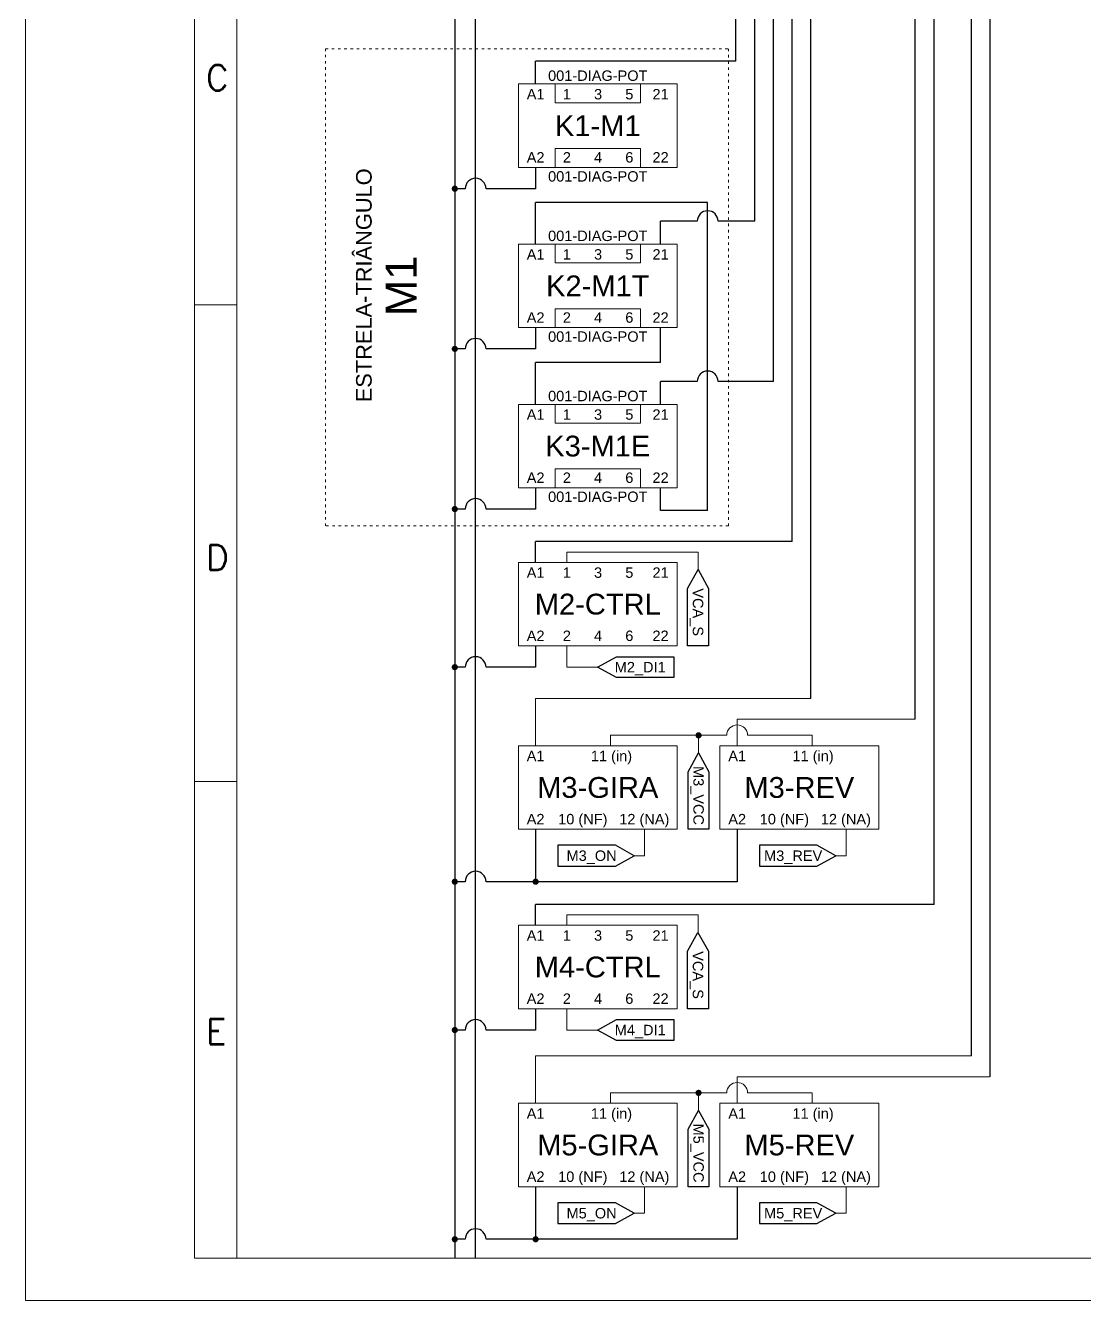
# Model space of a CAD drawing. Header units: millimetres. Extents: x 32696 to 36207, y 16706 to 17911.
# Drawn here: x 34503 to 35011, y 16706 to 17318 of the extents above; entities that cross this region are included whole.
import ezdxf
from ezdxf.enums import TextEntityAlignment as Align

# ---------------------------------------------------------------- set-up
doc = ezdxf.new("R2010")
doc.units = ezdxf.units.MM
doc.header["$LTSCALE"] = 0.1
doc.linetypes.add('ACAD_ISO03W100', pattern=[30, 12, -18])
doc.layers.get('0').update_dxf_attribs({"lineweight": 20})
for name, color, linetype, lineweight in [('ALIMENTAÇÃO', 1, 'Continuous', 25), ('ANNOTATION', 252, 'ACAD_ISO03W100', 13), ('COMANDOS', 5, 'Continuous', 25), ('GND', 7, 'Continuous', 25), ('POTENCIA', 2, 'Continuous', 25)]:
    doc.layers.add(name, color=color, linetype=linetype, lineweight=lineweight)
doc.styles.add('ROMANS', font='romans')
doc.styles.get("Standard").update_dxf_attribs({"font": 'arial.ttf'})

# ---------------------------------------------------------------- blocks, each defined once
blk = doc.blocks.new('FOLHA')
for p, q in [((36079.11, 17170.38), (36079.11, 16873.38)), ((36099.11, 17160.38), (36099.11, 16878.38)), ((36104.11, 17160.38), (36104.11, 16878.38)), ((36099.11, 16991.18), (36104.11, 16991.18)), ((36099.11, 16934.78), (36104.11, 16934.78)), ((36099.11, 16878.38), (36104.11, 16878.38)), ((36314.11, 16878.38), (36104.11, 16878.38)), ((36079.11, 16873.38), (36499.11, 16873.38))]:
    blk.add_line(p, q)
at = {"char_height": 3, "width": 4, "attachment_point": 1, "style": 'ROMANS'}
for s, insert in [('C', (36100.44, 17019.54)), ('D', (36100.44, 16962.77)), ('E', (36100.44, 16906.72))]:
    blk.add_mtext(s, dxfattribs=dict(at, insert=insert))
blk = doc.blocks.new('KX-SIMPLE-GENERAL')
blk.add_lwpolyline([(35533.55, 17413.66), (35609.84, 17413.66), (35609.84, 17373.6), (35533.55, 17373.6)], close=True)
for s, p in [('A1', (35541.84, 17406.26)), ('1', (35556.84, 17406.26)), ('3', (35571.84, 17406.26)), ('5', (35586.84, 17406.26)), ('21', (35601.84, 17406.26)), ('A2', (35541.84, 17375.93)), ('2', (35556.84, 17375.93)), ('4', (35571.84, 17375.93)), ('6', (35586.84, 17375.93)), ('22', (35601.84, 17375.93))]:
    blk.add_text(s, height=5).set_placement(p, align=Align.CENTER)
blk.add_attdef('NAME', text='', height=10).set_placement((35571.69, 17393.63), align=Align.MIDDLE_CENTER)
blk = doc.blocks.new('COMMAND_TAG')
blk.add_lwpolyline([(34954.4, 17316.02), (34954.4, 17306.02), (34981.99, 17306.02), (34991.02, 17311.02), (34981.99, 17316.02), (34954.4, 17316.02)])
blk.add_attdef('NAME', text='', height=5).set_placement((34970.55, 17311.02), align=Align.MIDDLE_CENTER)
blk = doc.blocks.new('MINI-RELÉ')
blk.add_lwpolyline([(34822.52, 16813.39), (34898.81, 16813.39), (34898.81, 16773.34), (34822.52, 16773.34)], close=True)
for s, p in [('A1', (34830.81, 16805.99)), ('11 (in)', (34867.25, 16805.99)), ('A2', (34830.81, 16775.66)), ('10 (NF)', (34853.48, 16775.66)), ('12 (NA)', (34883.02, 16775.66))]:
    blk.add_text(s, height=5).set_placement(p, align=Align.CENTER)
blk.add_attdef('NAME', text='', height=10).set_placement((34860.66, 16793.37), align=Align.MIDDLE_CENTER)

msp = doc.modelspace()

# ---------------------------------------------------------------- hatches: boundary and pattern name
at = {"layer": 'ALIMENTAÇÃO'}
h = msp.add_hatch(color=256, dxfattribs=at)
h.dxf.hatch_style = 1
h.paths.add_polyline_path([(34824.42, 16977.11, 1), (34827.42, 16977.11, 1)])
h = msp.add_hatch(color=256, dxfattribs=at)
h.dxf.hatch_style = 1
h.paths.add_polyline_path([(34824.42, 16805.4, 1), (34827.42, 16805.4, 1)])
at = {"layer": 'GND'}
h = msp.add_hatch(color=256, dxfattribs=at)
h.dxf.hatch_style = 1
h.paths.add_polyline_path([(34707.35, 17239.62, 1), (34710.35, 17239.62, 1)])
h = msp.add_hatch(color=256, dxfattribs=at)
h.dxf.hatch_style = 1
h.paths.add_polyline_path([(34707.35, 17162.7, 1), (34710.35, 17162.7, 1)])
h = msp.add_hatch(color=256, dxfattribs=at)
h.dxf.hatch_style = 1
h.paths.add_polyline_path([(34707.35, 17085.77, 1), (34710.35, 17085.77, 1)])
h = msp.add_hatch(color=256, dxfattribs=at)
h.dxf.hatch_style = 1
h.paths.add_polyline_path([(34707.35, 17009.85, 1), (34710.35, 17009.85, 1)])
h = msp.add_hatch(color=256, dxfattribs=at)
h.dxf.hatch_style = 1
h.paths.add_polyline_path([(34707.35, 16906.81, 1), (34710.35, 16906.81, 1)])
h = msp.add_hatch(color=256, dxfattribs=at)
h.dxf.hatch_style = 1
h.paths.add_polyline_path([(34746.16, 16906.81, 1), (34749.16, 16906.81, 1)])
h = msp.add_hatch(color=256, dxfattribs=at)
h.dxf.hatch_style = 1
h.paths.add_polyline_path([(34707.35, 16835.58, 1), (34710.35, 16835.58, 1)])
h = msp.add_hatch(color=256, dxfattribs=at)
h.dxf.hatch_style = 1
h.paths.add_polyline_path([(34707.35, 16735.1, 1), (34710.35, 16735.1, 1)])
h = msp.add_hatch(color=256, dxfattribs=at)
h.dxf.hatch_style = 1
h.paths.add_polyline_path([(34746.16, 16735.1, 1), (34749.16, 16735.1, 1)])

# ---------------------------------------------------------------- linework, layer by layer
at = {"layer": 'ALIMENTAÇÃO'}
msp.add_line((34718.85, 16725.98), (34718.85, 17642.08), dxfattribs=at)
at = {"layer": 'ALIMENTAÇÃO', "lineweight": 20}
for p, q in [((34762.66, 17060.15), (34762.66, 17065.15)), ((34762.66, 17065.15), (34825.66, 17065.15)), ((34825.66, 17056.72), (34825.66, 17065.15)), ((34783.6, 16972.11), (34783.6, 16977.11)), ((34783.6, 16977.11), (34825.92, 16977.11)), ((34825.92, 16977.11), (34825.92, 16968.67)), ((34839.47, 16977.11), (34825.92, 16977.11)), ((34880.41, 16977.11), (34849.47, 16977.11)), ((34880.41, 16972.11), (34880.41, 16977.11)), ((34762.66, 16885.88), (34762.66, 16890.88)), ((34762.66, 16890.88), (34825.66, 16890.88)), ((34825.66, 16882.45), (34825.66, 16890.88)), ((34783.6, 16800.4), (34783.6, 16805.4)), ((34783.6, 16805.4), (34825.92, 16805.4)), ((34825.92, 16805.4), (34825.92, 16796.96)), ((34839.47, 16805.4), (34825.92, 16805.4)), ((34880.41, 16805.4), (34849.47, 16805.4)), ((34880.41, 16800.4), (34880.41, 16805.4))]:
    msp.add_line(p, q, dxfattribs=at)
for centre in [(34844.47, 16977.11), (34844.47, 16805.4)]:
    msp.add_arc(centre, 5, 0, 180, dxfattribs=at)
at = {"layer": 'ANNOTATION', "lineweight": 20}
msp.add_lwpolyline([(34646.77, 17306.85), (34840.26, 17306.85), (34840.26, 17077.72), (34646.77, 17077.72)], close=True, dxfattribs=at)
at = {"layer": 'COMANDOS'}
for p, q in [((34843.9, 17300.92), (34843.9, 17374.43)), ((34852.9, 17224), (34852.9, 17374.43)), ((34861.9, 17147.07), (34861.9, 17374.43)), ((34870.9, 17070.15), (34870.9, 17374.43)), ((34879.9, 16994.85), (34879.9, 17374.43)), ((34930.01, 16984.85), (34930.01, 17374.43)), ((34939.01, 16895.88), (34939.01, 17374.43)), ((34957.01, 16823.14), (34957.01, 17374.43)), ((34966.01, 16813.14), (34966.01, 17374.43)), ((34747.66, 17289.92), (34747.66, 17300.92)), ((34843.9, 17300.92), (34747.66, 17300.92)), ((34747.66, 17212.99), (34747.66, 17233.06)), ((34830.28, 17233.06), (34747.66, 17233.06)), ((34830.28, 17085.01), (34830.28, 17233.06)), ((34807.66, 17212.99), (34807.66, 17224)), ((34825.28, 17224), (34807.66, 17224)), ((34852.9, 17224), (34835.28, 17224)), ((34807.66, 17156.14), (34807.66, 17172.94)), ((34747.66, 17136.07), (34747.66, 17156.14)), ((34807.66, 17156.14), (34747.66, 17156.14)), ((34807.66, 17136.07), (34807.66, 17147.07)), ((34825.28, 17147.07), (34807.66, 17147.07)), ((34861.9, 17147.07), (34835.28, 17147.07)), ((34807.66, 17085.01), (34807.66, 17096.01)), ((34830.28, 17085.01), (34807.66, 17085.01)), ((34747.66, 17060.15), (34747.66, 17070.15)), ((34870.9, 17070.15), (34747.66, 17070.15)), ((34747.66, 16885.88), (34747.66, 16895.88)), ((34939.01, 16895.88), (34747.66, 16895.88))]:
    msp.add_line(p, q, dxfattribs=at)
at = {"layer": 'COMANDOS', "lineweight": 20}
for p, q in [((34762.66, 17009.85), (34762.66, 17020.09)), ((34762.66, 17009.85), (34777.43, 17009.85)), ((34747.66, 16994.85), (34879.9, 16994.85)), ((34747.66, 16972.11), (34747.66, 16994.85)), ((34844.47, 16984.85), (34930.01, 16984.85)), ((34844.47, 16972.11), (34844.47, 16984.85)), ((34800.01, 16919.31), (34800.01, 16932.05)), ((34896.82, 16919.31), (34896.82, 16932.05)), ((34795.01, 16919.31), (34800.01, 16919.31)), ((34891.82, 16919.31), (34896.82, 16919.31)), ((34762.66, 16835.58), (34762.66, 16845.82)), ((34762.66, 16835.58), (34777.43, 16835.58)), ((34747.66, 16823.14), (34957.01, 16823.14)), ((34747.66, 16800.4), (34747.66, 16823.14)), ((34844.47, 16813.14), (34965.63, 16813.14)), ((34844.47, 16800.4), (34844.47, 16813.14)), ((34800.01, 16747.6), (34800.01, 16760.34)), ((34896.82, 16747.6), (34896.82, 16760.34)), ((34795.01, 16747.6), (34800.01, 16747.6)), ((34891.82, 16747.6), (34896.82, 16747.6))]:
    msp.add_line(p, q, dxfattribs=at)
at = {"layer": 'COMANDOS'}
for centre in [(34830.28, 17224), (34830.28, 17147.07)]:
    msp.add_arc(centre, 5, 0, 180, dxfattribs=at)
at = {"layer": 'GND'}
for p, q in [((34708.85, 17627.08), (34708.85, 16725.98)), ((34747.66, 17249.86), (34747.66, 17239.62)), ((34713.85, 17239.62), (34708.85, 17239.62)), ((34747.66, 17239.62), (34723.85, 17239.62)), ((34747.66, 17172.94), (34747.66, 17162.7)), ((34713.85, 17162.7), (34708.85, 17162.7)), ((34747.66, 17162.7), (34723.85, 17162.7)), ((34747.66, 17096.01), (34747.66, 17085.77)), ((34713.85, 17085.77), (34708.85, 17085.77)), ((34747.66, 17085.77), (34723.85, 17085.77)), ((34747.66, 17020.09), (34747.66, 17009.85)), ((34713.85, 17009.85), (34708.85, 17009.85)), ((34747.66, 17009.85), (34723.85, 17009.85)), ((34747.66, 16932.05), (34747.66, 16906.81)), ((34844.47, 16932.05), (34844.47, 16906.81)), ((34713.85, 16906.81), (34708.85, 16906.81)), ((34747.66, 16906.81), (34723.85, 16906.81)), ((34844.47, 16906.81), (34747.66, 16906.81)), ((34747.66, 16845.82), (34747.66, 16835.58)), ((34713.85, 16835.58), (34708.85, 16835.58)), ((34747.66, 16835.58), (34723.85, 16835.58)), ((34747.66, 16760.34), (34747.66, 16735.1)), ((34844.47, 16760.34), (34844.47, 16735.1)), ((34713.85, 16735.1), (34708.85, 16735.1)), ((34747.66, 16735.1), (34723.85, 16735.1)), ((34844.47, 16735.1), (34747.66, 16735.1))]:
    msp.add_line(p, q, dxfattribs=at)
for centre in [(34718.85, 17239.62), (34718.85, 17162.7), (34718.85, 17085.77), (34718.85, 17009.85), (34718.85, 16906.81), (34718.85, 16835.58), (34718.85, 16735.1)]:
    msp.add_arc(centre, 5, 0, 180, dxfattribs=at)
at = {"layer": 'POTENCIA', "lineweight": 20}
for points in [[(34798, 17289.92), (34757.03, 17289.92), (34757.03, 17280.89), (34798, 17280.89)], [(34798, 17258.89), (34757.03, 17258.89), (34757.03, 17249.86), (34798, 17249.86)], [(34798, 17212.99), (34757.03, 17212.99), (34757.03, 17203.97), (34798, 17203.97)], [(34798, 17181.96), (34757.03, 17181.96), (34757.03, 17172.94), (34798, 17172.94)], [(34798, 17136.07), (34757.03, 17136.07), (34757.03, 17127.04), (34798, 17127.04)], [(34798, 17105.04), (34757.03, 17105.04), (34757.03, 17096.01), (34798, 17096.01)]]:
    msp.add_lwpolyline(points, close=True, dxfattribs=at)

# ---------------------------------------------------------------- block references
at = {"xscale": 4.059117410256329, "yscale": 4.059117410256329, "zscale": 4.059117410256329}
msp.add_blockref('FOLHA', (-111946.67, -51785.33), dxfattribs=at)
for p, values in [((-794.17, -123.74), {'NAME': 'K1-M1'}), ((-794.17, -200.67), {'NAME': 'K2-M1T'}), ((-794.17, -277.59), {'NAME': 'K3-M1E'}), ((-794.17, -353.51), {'NAME': 'M2-CTRL'}), ((-794.18, -527.78), {'NAME': 'M4-CTRL'})]:
    msp.add_blockref('KX-SIMPLE-GENERAL', p).add_auto_attribs(values)
at = {"lineweight": 20}
for p, values in [((-83.15, 158.71), {'NAME': 'M3-GIRA'}), ((13.66, 158.71), {'NAME': 'M3-REV'}), ((-83.15, -13), {'NAME': 'M5-GIRA'}), ((13.66, -13), {'NAME': 'M5-REV'})]:
    msp.add_blockref('MINI-RELÉ', p, dxfattribs=at).add_auto_attribs(values)
at = {"layer": 'ALIMENTAÇÃO', "lineweight": 20}
ref = msp.add_blockref('COMMAND_TAG', (17514.64, -17934.3), dxfattribs=dict(at, xscale=-1, rotation=270))
ref.add_attrib('NAME', 'VCA_S', dxfattribs={"layer": '0', "height": 5, "rotation": 270}).set_placement((34825.66, 17036.25), align=Align.MIDDLE_CENTER)
ref = msp.add_blockref('COMMAND_TAG', (17514.9, -18022.34), dxfattribs=dict(at, xscale=-1, rotation=270))
ref.add_attrib('NAME', 'M3_VCC', dxfattribs={"layer": '0', "height": 5, "rotation": 270}).set_placement((34825.92, 16948.21), align=Align.MIDDLE_CENTER)
ref = msp.add_blockref('COMMAND_TAG', (17514.63, -18108.57), dxfattribs=dict(at, xscale=-1, rotation=270))
ref.add_attrib('NAME', 'VCA_S', dxfattribs={"layer": '0', "height": 5, "rotation": 270}).set_placement((34825.66, 16861.98), align=Align.MIDDLE_CENTER)
ref = msp.add_blockref('COMMAND_TAG', (17514.9, -18194.06), dxfattribs=dict(at, xscale=-1, rotation=270))
ref.add_attrib('NAME', 'M5_VCC', dxfattribs={"layer": '0', "height": 5, "rotation": 270}).set_placement((34825.92, 16776.5), align=Align.MIDDLE_CENTER)
at = {"layer": 'COMANDOS', "lineweight": 20}
ref = msp.add_blockref('COMMAND_TAG', (69768.45, -301.17), dxfattribs=dict(at, xscale=-1))
ref.add_attrib('NAME', 'M2_DI1', dxfattribs={"layer": '0', "height": 5}).set_placement((34797.89, 17009.85), align=Align.MIDDLE_CENTER)
for p, values in [((-196, -391.71), {'NAME': 'M3_ON'}), ((-99.19, -391.71), {'NAME': 'M3_REV'}), ((-196, -563.42), {'NAME': 'M5_ON'}), ((-99.19, -563.42), {'NAME': 'M5_REV'})]:
    msp.add_blockref('COMMAND_TAG', p, dxfattribs=at).add_auto_attribs(values)
ref = msp.add_blockref('COMMAND_TAG', (69768.45, -475.44), dxfattribs=dict(at, xscale=-1))
ref.add_attrib('NAME', 'M4_DI1', dxfattribs={"layer": '0', "height": 5}).set_placement((34797.89, 16835.58), align=Align.MIDDLE_CENTER)

# ---------------------------------------------------------------- texts
msp.add_text('ESTRELA-TRIÂNGULO', height=7.5, rotation=90).set_placement((34671.17, 17193.23), align=Align.BOTTOM_CENTER)
msp.add_text('M1', height=15, rotation=90).set_placement((34675.58, 17192.97), align=Align.TOP_CENTER)
at = {"layer": 'POTENCIA'}
for p in [(34777.52, 17289.92), (34777.52, 17212.99), (34777.52, 17136.07)]:
    msp.add_text('001-DIAG-POT', height=5, dxfattribs=at).set_placement(p, align=Align.BOTTOM_CENTER)
for p in [(34777.52, 17248.04), (34777.52, 17171.12), (34777.52, 17094.19)]:
    msp.add_text('001-DIAG-POT', height=5, dxfattribs=at).set_placement(p, align=Align.TOP_CENTER)

doc.saveas('drawing.dxf')
